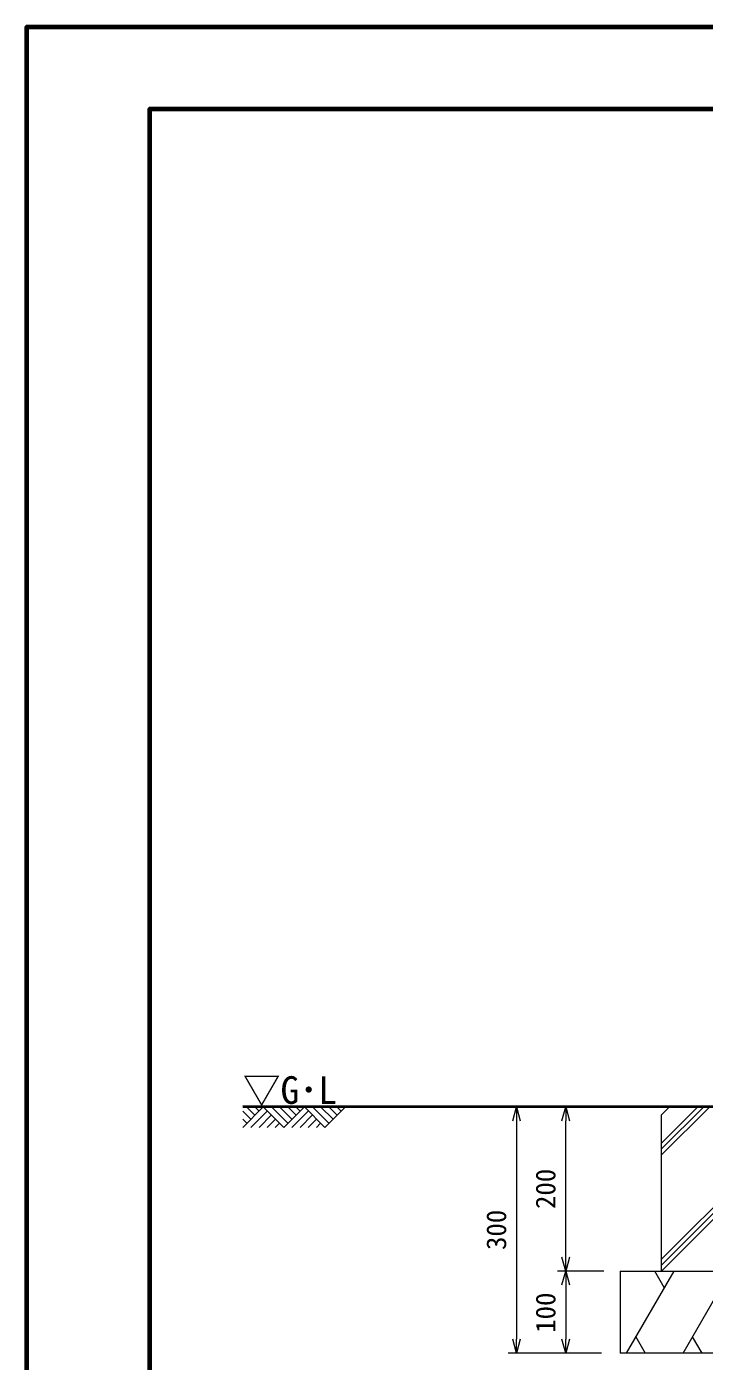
# Model space of a CAD drawing. Units: millimetres, scale not verified. Extents: x -2100 to 2100, y -1485 to 1485.
# Drawn here: x -2100 to -1275, y -141 to 1485 of the extents above; entities that cross this region are included whole.
import ezdxf
from ezdxf.enums import TextEntityAlignment as Align

# ---------------------------------------------------------------- set-up
doc = ezdxf.new("R2010")
doc.units = ezdxf.units.MM
doc.header["$LTSCALE"] = 5
for name, color, linetype, lineweight in [('0-4_D-TTL-FRAM', 2, 'Continuous', 18), ('0-7_D-STR-GL', 1, 'Continuous', 40), ('0-8_D-STR-STR1', 4, 'Continuous', 13), ('0-A_D-STR', 1, 'Continuous', 18), ('0-E_0', 7, 'Continuous', 18), ('0-F_AM_5', 7, 'Continuous', 13)]:
    doc.layers.add(name, color=color, linetype=linetype, lineweight=lineweight)
doc.layers.add('0-9_D-STR-TXT', color=7, linetype='Continuous')
doc.styles.add('ＭＳ ゴシック', font='')
doc.styles.get('ＭＳ ゴシック').set_extended_font_data('MS Gothic')

# ---------------------------------------------------------------- blocks, each defined once
blk = doc.blocks.new('_Open30')
at = {"layer": '0-E_0'}
blk.add_line((0, 0), (-5, 0), dxfattribs=at)
blk.add_lwpolyline([(-5, 1.34), (0, 0), (-5, -1.34)], dxfattribs=at)

msp = doc.modelspace()

# ---------------------------------------------------------------- linework, layer by layer
at = {"layer": '0-4_D-TTL-FRAM', "lineweight": 70}
for points in [[(-2100, -1485), (-2100, 1485), (2100, 1485), (2100, -1485)], [(-1950, -1385), (-1950, 1385), (1950, 1385), (1950, -1385)]]:
    msp.add_lwpolyline(points, close=True, dxfattribs=at)
at = {"layer": '0-7_D-STR-GL'}
msp.add_line((328.072, 169.123), (-1836.819, 169.123), dxfattribs=at)
at = {"layer": '0-8_D-STR-STR1'}
for p, q in [((-1836.819, 144.123), (-1811.819, 169.123)), ((-1836.819, 163.922), (-1826.92, 154.022)), ((-1832.121, 169.123), (-1821.97, 158.972)), ((-1826.92, 144.123), (-1806.869, 164.173)), ((-1822.221, 169.123), (-1817.02, 163.922)), ((-1811.819, 169.123), (-1786.819, 144.123)), ((-1801.92, 169.123), (-1781.869, 149.072)), ((-1792.02, 169.123), (-1776.92, 154.022)), ((-1786.819, 144.123), (-1761.819, 169.123)), ((-1782.121, 169.123), (-1771.97, 158.972)), ((-1776.92, 144.123), (-1756.869, 164.173)), ((-1772.221, 169.123), (-1767.02, 163.922)), ((-1761.819, 169.123), (-1736.819, 144.123)), ((-1751.92, 169.123), (-1731.869, 149.072)), ((-1742.02, 169.123), (-1726.92, 154.022)), ((-1736.819, 144.123), (-1711.819, 169.123)), ((-1732.121, 169.123), (-1721.97, 158.972)), ((-1722.221, 169.123), (-1717.02, 163.922)), ((-1327.111, 124.652), (-1282.64, 169.123)), ((-1327.111, 117.402), (-1275.39, 169.123)), ((-1327.111, 110.152), (-1268.14, 169.123)), ((-1836.819, 154.022), (-1831.869, 149.072)), ((-1817.02, 144.123), (-1801.92, 159.223)), ((-1807.121, 144.123), (-1796.97, 154.273)), ((-1797.221, 144.123), (-1792.02, 149.324)), ((-1767.02, 144.123), (-1751.92, 159.223)), ((-1757.121, 144.123), (-1746.97, 154.273)), ((-1747.221, 144.123), (-1742.02, 149.324)), ((-1311.987, -30.877), (-1369.722, -130.877)), ((-1323.534, -50.877), (-1335.081, -30.877)), ((-1300.44, -130.877), (-1242.705, -30.877)), ((-1358.175, -110.877), (-1346.628, -130.877)), ((-1277.346, -130.877), (-1288.893, -110.877))]:
    msp.add_line(p, q, dxfattribs=at)
for points in [[(-1327.111, -16.769), (-1227.111, 83.231), (-1141.219, 169.123)], [(-1327.111, -24.019), (-1227.111, 75.981), (-1135.536, 167.555)], [(-1326.719, -30.877), (-1227.111, 68.731), (-1131.902, 163.94)]]:
    msp.add_lwpolyline(points, dxfattribs=at)
at = {"layer": '0-A_D-STR'}
for p, q in [((-1317.111, 169.123), (-1327.111, 159.172)), ((-1327.111, 159.172), (-1327.111, -30.877)), ((-1377.111, -30.877), (-1077.111, -30.877)), ((-1377.111, -30.877), (-1377.111, -130.877)), ((-1317.111, -30.877), (-1137.111, -30.877)), ((-1317.111, -30.877), (-1137.111, -30.877)), ((-1077.111, -130.877), (-1377.111, -130.877))]:
    msp.add_line(p, q, dxfattribs=at)
at = {"layer": '0-F_AM_5'}
for p, q in [((-1337.111, 169.123), (-1513.449, 169.123)), ((-1339.713, 169.123), (-1453.449, 169.123)), ((-1503.449, 152.123), (-1503.449, -113.877)), ((-1443.449, -13.877), (-1443.449, 152.123)), ((-1399.713, -30.877), (-1453.449, -30.877)), ((-1397.111, -30.877), (-1453.449, -30.877)), ((-1443.449, -47.877), (-1443.449, -113.877)), ((-1399.713, -130.877), (-1513.449, -130.877)), ((-1399.713, -130.877), (-1453.449, -130.877))]:
    msp.add_line(p, q, dxfattribs=at)

# ---------------------------------------------------------------- block references
at = {"layer": '0-F_AM_5', "xscale": 3.4, "yscale": 3.4}
for p, rotation in [((-1503.449, 169.123), 90), ((-1443.449, 169.123), 90), ((-1443.449, -30.877), 270), ((-1443.449, -30.877), 90), ((-1503.449, -130.877), 270), ((-1443.449, -130.877), 270)]:
    msp.add_blockref('_Open30', p, dxfattribs=dict(at, rotation=rotation))

# ---------------------------------------------------------------- texts
at = {"layer": '0-9_D-STR-TXT', "style": 'ＭＳ ゴシック'}
msp.add_text('▽G･L', height=33.69, dxfattribs=at).set_placement((-1836.819, 162.646), align=Align.BOTTOM_LEFT)
at = {"layer": '0-F_AM_5', "style": 'ＭＳ ゴシック'}
for s, p in [('200', (-1448.823, 44.623)), ('300', (-1508.823, -5.315)), ('100', (-1448.823, -106.202))]:
    msp.add_text(s, height=24.05, rotation=90, dxfattribs=at).set_placement(p, align=Align.BOTTOM_LEFT)

doc.saveas('drawing.dxf')
